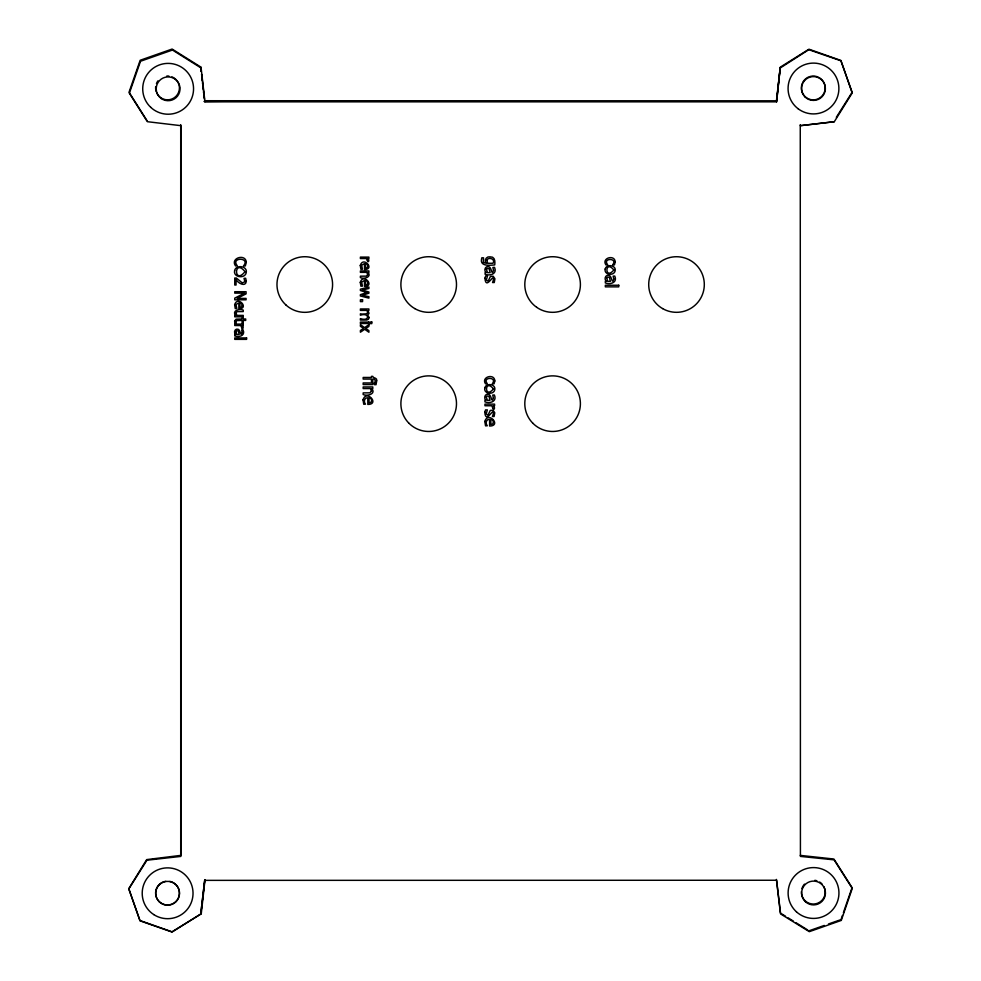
<?xml version="1.0" encoding="UTF-8"?>
<svg xmlns="http://www.w3.org/2000/svg" width="981" height="981" viewBox="0 0 981 981"><rect width="100%" height="100%" fill="white"/><g stroke="black" fill="none" stroke-linecap="round" stroke-linejoin="round"><path stroke-width="1.47" d="M204.698 101.84L776.596 101.84L780.189 68.008L808.773 49.688L840.913 60.797L852.281 92.852L834.304 121.718L800.422 125.666L834.304 121.718M776.596 101.84L780.165 67.996M205.017 879.626L201.264 913.679L172.276 931.901L139.976 920.534L128.719 888.774L146.672 859.601L180.712 855.383L180.712 124.624M200.749 914.133L204.698 880.251L200.749 914.133L171.785 931.95L139.976 920.816L128.867 888.835L146.929 860.214L180.872 856.413L180.872 125.666L147.371 121.693L129.369 93.207L140.516 61.251L172.46 50.031L201.13 68.02L204.955 101.644M842.446 915.432L841.011 919.602L828.479 923.979M843.402 912.649L852.048 887.609L833.911 859.025L800.263 855.383M836.327 117.303L852.035 92.41L840.901 60.442L808.969 49.197L780.275 67.162L776.437 100.798L204.624 100.724L283.963 100.798L203.999 101.423M809.006 930.797L824.31 925.439M204.735 880.362L776.596 880.251L780.631 913.961L809.3 931.668L841.281 920.423L852.268 888.406L834.083 859.847L800.422 856.413L800.263 124.624M785.573 916.266L780.361 913.041L776.425 879.417M788.172 917.885L793.384 921.11M795.983 922.729L807.706 929.988M200.798 67.027L201.277 71.429L200.798 67.027L172.116 49.05L140.173 60.258L129.026 92.226L147.04 120.712M204.453 99.204L201.62 74.335L202.258 80.246M202.589 83.177L203.239 89.05M203.558 91.981L204.207 97.855M818.068 77.07A11.919 11.919 0 0 1 824.187 92.766A11.919 11.919 0 0 1 808.479 98.885A11.919 11.919 0 0 1 802.372 83.177M802.826 82.245A11.919 11.919 0 0 1 805.413 79.02M806.223 78.37A11.919 11.919 0 0 1 808.957 76.874M809.938 76.53A11.919 11.919 0 0 1 817.099 76.69M171.908 76.849A11.919 11.919 0 0 1 176.102 96.212A11.919 11.919 0 0 1 156.604 92.668M156.237 91.699A11.919 11.919 0 0 1 155.697 86.573M156.457 83.557A11.919 11.919 0 0 1 157.966 80.834M166.819 76.04A11.919 11.919 0 0 1 168.891 76.089M169.811 881.367A11.919 11.919 0 0 1 177.316 899.81A11.919 11.919 0 0 1 157.401 899.393A11.919 11.919 0 0 1 165.679 881.281M823.856 886.616A11.919 11.919 0 0 1 815.91 903.771A11.919 11.919 0 0 1 801.403 891.643M801.931 888.578A11.919 11.919 0 0 1 804.506 884.114M814.831 880.325A11.919 11.919 0 0 1 816.866 880.766M819.687 882.078A11.919 11.919 0 0 1 822.078 884.077M241.792 327.764C242.724 330.536 244.281 326.563 241.988 325.533L243.251 325.533L243.251 324.11L234.753 324.11L234.753 325.533L240.786 325.533L241.792 327.764M367.421 260.774C368.353 263.546 369.911 259.573 367.63 258.543L368.893 258.543L368.893 257.108L360.395 257.108L360.395 258.543L366.428 258.543L367.421 260.774M492.928 408.28C493.983 411.419 495.748 406.931 493.161 405.754L494.583 405.754L494.583 404.135L484.957 404.135L484.957 405.754L491.788 405.754L492.928 408.28M376.667 380.689L376.508 382.357L375.036 382.357L375.134 380.039L374.141 379.132L372.792 379.022L372.792 381.707L371.456 381.707L371.456 379.083L363.166 379.083L363.166 377.452L371.456 377.452L371.456 376.361L372.792 376.361C372.645 378.335 377.464 377.391 376.667 380.689M484.933 278.187C485.644 287.887 490.39 279.757 492.83 277.77L493.59 279.536L492.536 282.54L494.265 282.54L494.915 278.788L493.198 276.213L490.402 276.47L488.158 281.167L486.331 280.014L487.496 275.931L485.681 275.931L484.933 278.187M484.786 412.167C485.497 421.855 490.242 413.737 492.695 411.738L493.443 413.504L492.388 416.52L494.117 416.52L494.767 412.768L493.063 410.193L490.267 410.45L488.011 415.135L486.184 413.994L487.349 409.899L485.534 409.899L484.786 412.167M242.197 332.412C240.48 337.93 240.701 329.861 238.04 329.224C234.888 328.255 233.306 332.596 235.661 334.472L234.753 334.472L234.753 335.894C239.327 337.66 245.655 335.49 243.067 329.824L241.62 329.898L242.197 332.412M246.317 281.167C245.753 287.641 237.672 282.994 236.053 279.45L236.053 285.017L234.753 285.017L234.753 278.028L236.347 278.028L242.221 282.871L244.894 281.817L244.024 278.346L245.642 278.261L246.317 281.167M493.529 270.302C491.579 276.568 491.837 267.421 488.82 266.685C485.252 265.593 483.449 270.511 486.122 272.632L485.092 272.632L485.092 274.251C490.279 276.25 497.453 273.785 494.522 267.372L492.879 267.457L493.529 270.302M493.394 397.906C491.432 404.172 491.689 395.036 488.673 394.301C485.105 393.197 483.302 398.114 485.987 400.248L484.957 400.248L484.957 401.854C490.132 403.853 497.306 401.401 494.375 394.975L492.732 395.073L493.394 397.906M613.775 278.984C611.825 285.25 612.083 276.102 609.066 275.367C605.498 274.275 603.695 279.193 606.368 281.314L605.338 281.314L605.338 282.933C610.513 284.931 617.699 282.467 614.768 276.053L613.125 276.139L613.775 278.984M494.816 380.959L494.068 383.804L492.254 383.804C498.078 376.63 481.487 376.655 487.312 383.706L485.497 383.804C480.837 376.778 494.657 373.087 494.816 380.959M615.197 262.025L614.462 264.87L612.635 264.87C618.471 257.709 601.88 257.733 607.705 264.784L605.89 264.87C601.23 257.844 615.05 254.165 615.197 262.025M234.631 304.735L235.268 308.598L236.838 308.512L236.004 304.502L238.861 302.871L238.861 308.757C249.799 308.757 237.561 294.987 234.631 304.735M360.272 265.459L360.91 269.321L362.467 269.235L361.633 265.226L364.491 263.595L364.491 269.481C375.441 269.481 363.191 255.71 360.272 265.459M360.272 282.344L360.91 286.219L362.467 286.133L361.633 282.123L364.491 280.48L364.491 286.378C375.441 286.366 363.191 272.608 360.272 282.344M363.019 399.88L363.755 404.258L365.521 404.172C363.387 402.014 364.258 397.379 367.814 397.771L367.814 404.442C380.211 404.442 366.342 388.844 363.019 399.88M484.81 421.474L485.546 425.852L487.312 425.766C485.178 423.608 486.049 418.973 489.605 419.365L489.605 426.036C502.002 426.036 488.133 410.438 484.81 421.474M234.631 320.91L234.827 323.043L236.114 322.97L236.372 320.615L242.074 320.419L242.074 323.043L243.251 323.043L243.251 320.419L245.691 320.419L245.691 318.984L243.251 318.984L243.251 318.016L242.074 318.016L242.074 318.984L236.114 319.144L234.631 320.91M235.918 312.694L236.911 315.392L243.251 315.392L243.251 316.826L234.753 316.826L234.753 315.392L235.698 315.392C231.43 310.732 239.855 308.292 243.251 310.143L243.251 311.578L237.292 311.627L235.918 312.694M481.561 259.131C479.807 266.734 490.525 265.287 494.731 264.907C495.135 261.915 495.246 256.384 490.01 256.826C486.368 256.115 483.608 260.627 486.38 263.288L483.339 262.442L483.559 257.844L481.867 257.758L481.561 259.131M242.307 305.263L241.657 306.881L239.953 307.372L239.953 302.871L241.645 303.57L242.307 305.263M246.292 262.418L245.336 265.912L243.509 265.912C250.903 257.108 230.057 256.997 237.316 265.802L235.526 265.912C229.873 257.819 245.973 253.319 246.292 262.418M367.949 265.998L367.299 267.605L365.594 268.095L365.594 263.595L367.274 264.294L367.949 265.998M367.949 282.884L367.299 284.49L365.594 284.981L365.594 280.48L367.274 281.191L367.949 282.884M371.725 400.481L370.99 402.32L369.052 402.872L369.052 397.771L370.965 398.568L371.725 400.481M493.517 422.075L492.781 423.902L490.843 424.454L490.843 419.365L492.756 420.162L493.517 422.075M367.765 274.57L366.33 276.127L360.395 276.176L360.395 277.611C363.792 279.45 372.228 277.047 367.949 272.362L368.893 272.362L368.893 270.928L360.395 270.928L360.395 272.362L366.735 272.362L367.765 274.57M371.517 391.063L369.886 392.829L363.166 392.89L363.166 394.509C367.017 396.594 376.569 393.872 371.725 388.562L372.792 388.562L372.792 386.943L363.166 386.943L363.166 388.562L370.352 388.562L371.517 391.063M369.126 317.55L368.402 319.328L366.784 320.002L360.395 320.051L360.395 318.617C370.095 321.964 369.739 312.081 360.395 315.22L360.395 313.797C362.578 314.423 370.524 314.496 366.735 310.401L360.395 310.401L360.395 308.966L368.893 308.966L368.893 310.401L367.949 310.401L369.04 313.442L367.654 314.95L369.126 317.55M234.618 270.584C232.963 277.439 244.907 279.082 246.219 272.779C247.886 265.912 235.931 264.281 234.618 270.584M484.773 387.961C483.351 393.872 493.627 395.257 494.767 389.837C496.153 383.951 485.938 382.553 484.773 387.961M605.167 269.027C603.744 274.938 614.02 276.323 615.161 270.903C616.534 265.017 606.319 263.619 605.167 269.027M486.809 260.223L487.716 263.288L493.002 263.288C495.969 259.131 488.342 256.421 486.809 260.223M493.455 388.905C484.197 400.076 484.295 377.71 493.455 388.905M613.848 269.983C604.578 281.142 604.676 258.776 613.848 269.983M245.017 271.688C233.711 285.704 233.76 257.66 245.017 271.688M235.931 331.517L236.85 334.472L239.205 334.472L238.322 330.977L236.666 330.707L235.931 331.517M486.429 269.297L487.471 272.632L490.144 272.632L489.139 268.671L487.263 268.365L486.429 269.297M486.282 396.9L487.324 400.248L489.997 400.248L488.992 396.287L487.128 395.981L486.282 396.9M606.675 277.979L607.717 281.314L610.39 281.314L609.385 277.365L607.509 277.059L606.675 277.979M368.893 324.686L364.613 327.617L360.395 324.662L360.395 326.281L363.608 328.402L360.395 330.462L360.395 332.228L364.711 329.285L368.893 332.228L368.893 330.597L365.717 328.488L368.893 326.452L368.893 324.686M244.527 293.123L234.753 298.138L234.753 299.818L246.084 299.818L246.084 298.408L237.12 298.408L246.084 293.859L246.084 291.713L234.753 291.713L234.753 293.123L244.527 293.123M366.943 292.571L360.395 294.643L360.395 295.968L368.893 298.126L368.893 296.679L362.308 295.269L368.893 293.196L368.893 292.019L362.308 290.008L368.893 288.5L368.893 287.016L360.395 289.187L360.395 290.511L366.943 292.571M618.766 285.238L605.338 285.238L605.338 286.857L618.766 286.857L618.766 285.238M362.565 299.794L360.395 299.794L360.395 301.608L362.565 301.608L362.565 299.794M368.893 322.087L360.395 322.087L360.395 323.522L368.893 323.522L368.893 322.087M371.799 321.989L370.315 321.989L370.315 323.62L371.799 323.62L371.799 321.989M246.599 337.93L234.753 337.93L234.753 339.365L246.599 339.365L246.599 337.93M376.091 382.823L374.411 382.823L374.411 384.675L376.091 384.675L376.091 382.823M372.792 382.946L363.166 382.946L363.166 384.564L372.792 384.564L372.792 382.946M805.536 901.833A11.919 11.919 0 0 0 825.18 895.518A11.919 11.919 0 0 0 809.877 881.661A11.919 11.919 0 0 0 805.536 901.833M805.242 97.119A11.919 11.919 0 0 0 825.046 91.343A11.919 11.919 0 0 0 810.134 77.07A11.919 11.919 0 0 0 805.242 97.119M536.681 307.311A27.799 27.799 0 0 0 580.298 286.918A27.799 27.799 0 0 0 540.825 259.34A27.799 27.799 0 0 0 536.681 307.311M153.759 914.586A25.42 25.42 0 0 0 192.999 894.635A25.42 25.42 0 0 0 156.102 870.625A25.42 25.42 0 0 0 153.759 914.586M159.437 901.944A11.919 11.919 0 0 0 179.204 896.045A11.919 11.919 0 0 0 164.219 881.87A11.919 11.919 0 0 0 159.437 901.944M662.616 308.598A27.799 27.799 0 0 0 704.309 284.527A27.799 27.799 0 0 0 662.616 260.443A27.799 27.799 0 0 0 662.616 308.598M532.941 423.326A27.799 27.799 0 0 0 579.452 410.867A27.799 27.799 0 0 0 545.411 376.814A27.799 27.799 0 0 0 532.941 423.326M409.028 423.326A27.799 27.799 0 0 0 455.54 410.867A27.799 27.799 0 0 0 421.499 376.814A27.799 27.799 0 0 0 409.028 423.326M414.791 308.598A27.799 27.799 0 0 0 456.496 284.527A27.799 27.799 0 0 0 414.791 260.443A27.799 27.799 0 0 0 414.791 308.598M285.827 304.87A27.799 27.799 0 0 0 331.872 290.768A27.799 27.799 0 0 0 296.642 257.942A27.799 27.799 0 0 0 285.827 304.87M161.276 98.554A11.919 11.919 0 0 0 179.989 89.86A11.919 11.919 0 0 0 163.116 78.002A11.919 11.919 0 0 0 161.276 98.554M150.804 107.395A25.42 25.42 0 0 0 192.901 94.519A25.42 25.42 0 0 0 160.688 64.501A25.42 25.42 0 0 0 150.804 107.395M798.068 108.719A25.42 25.42 0 0 0 838.681 91.748A25.42 25.42 0 0 0 803.672 65.065A25.42 25.42 0 0 0 798.068 108.719M796.474 911.852A25.42 25.42 0 0 0 838.375 898.363A25.42 25.42 0 0 0 805.744 868.81A25.42 25.42 0 0 0 796.474 911.852"/></g></svg>
